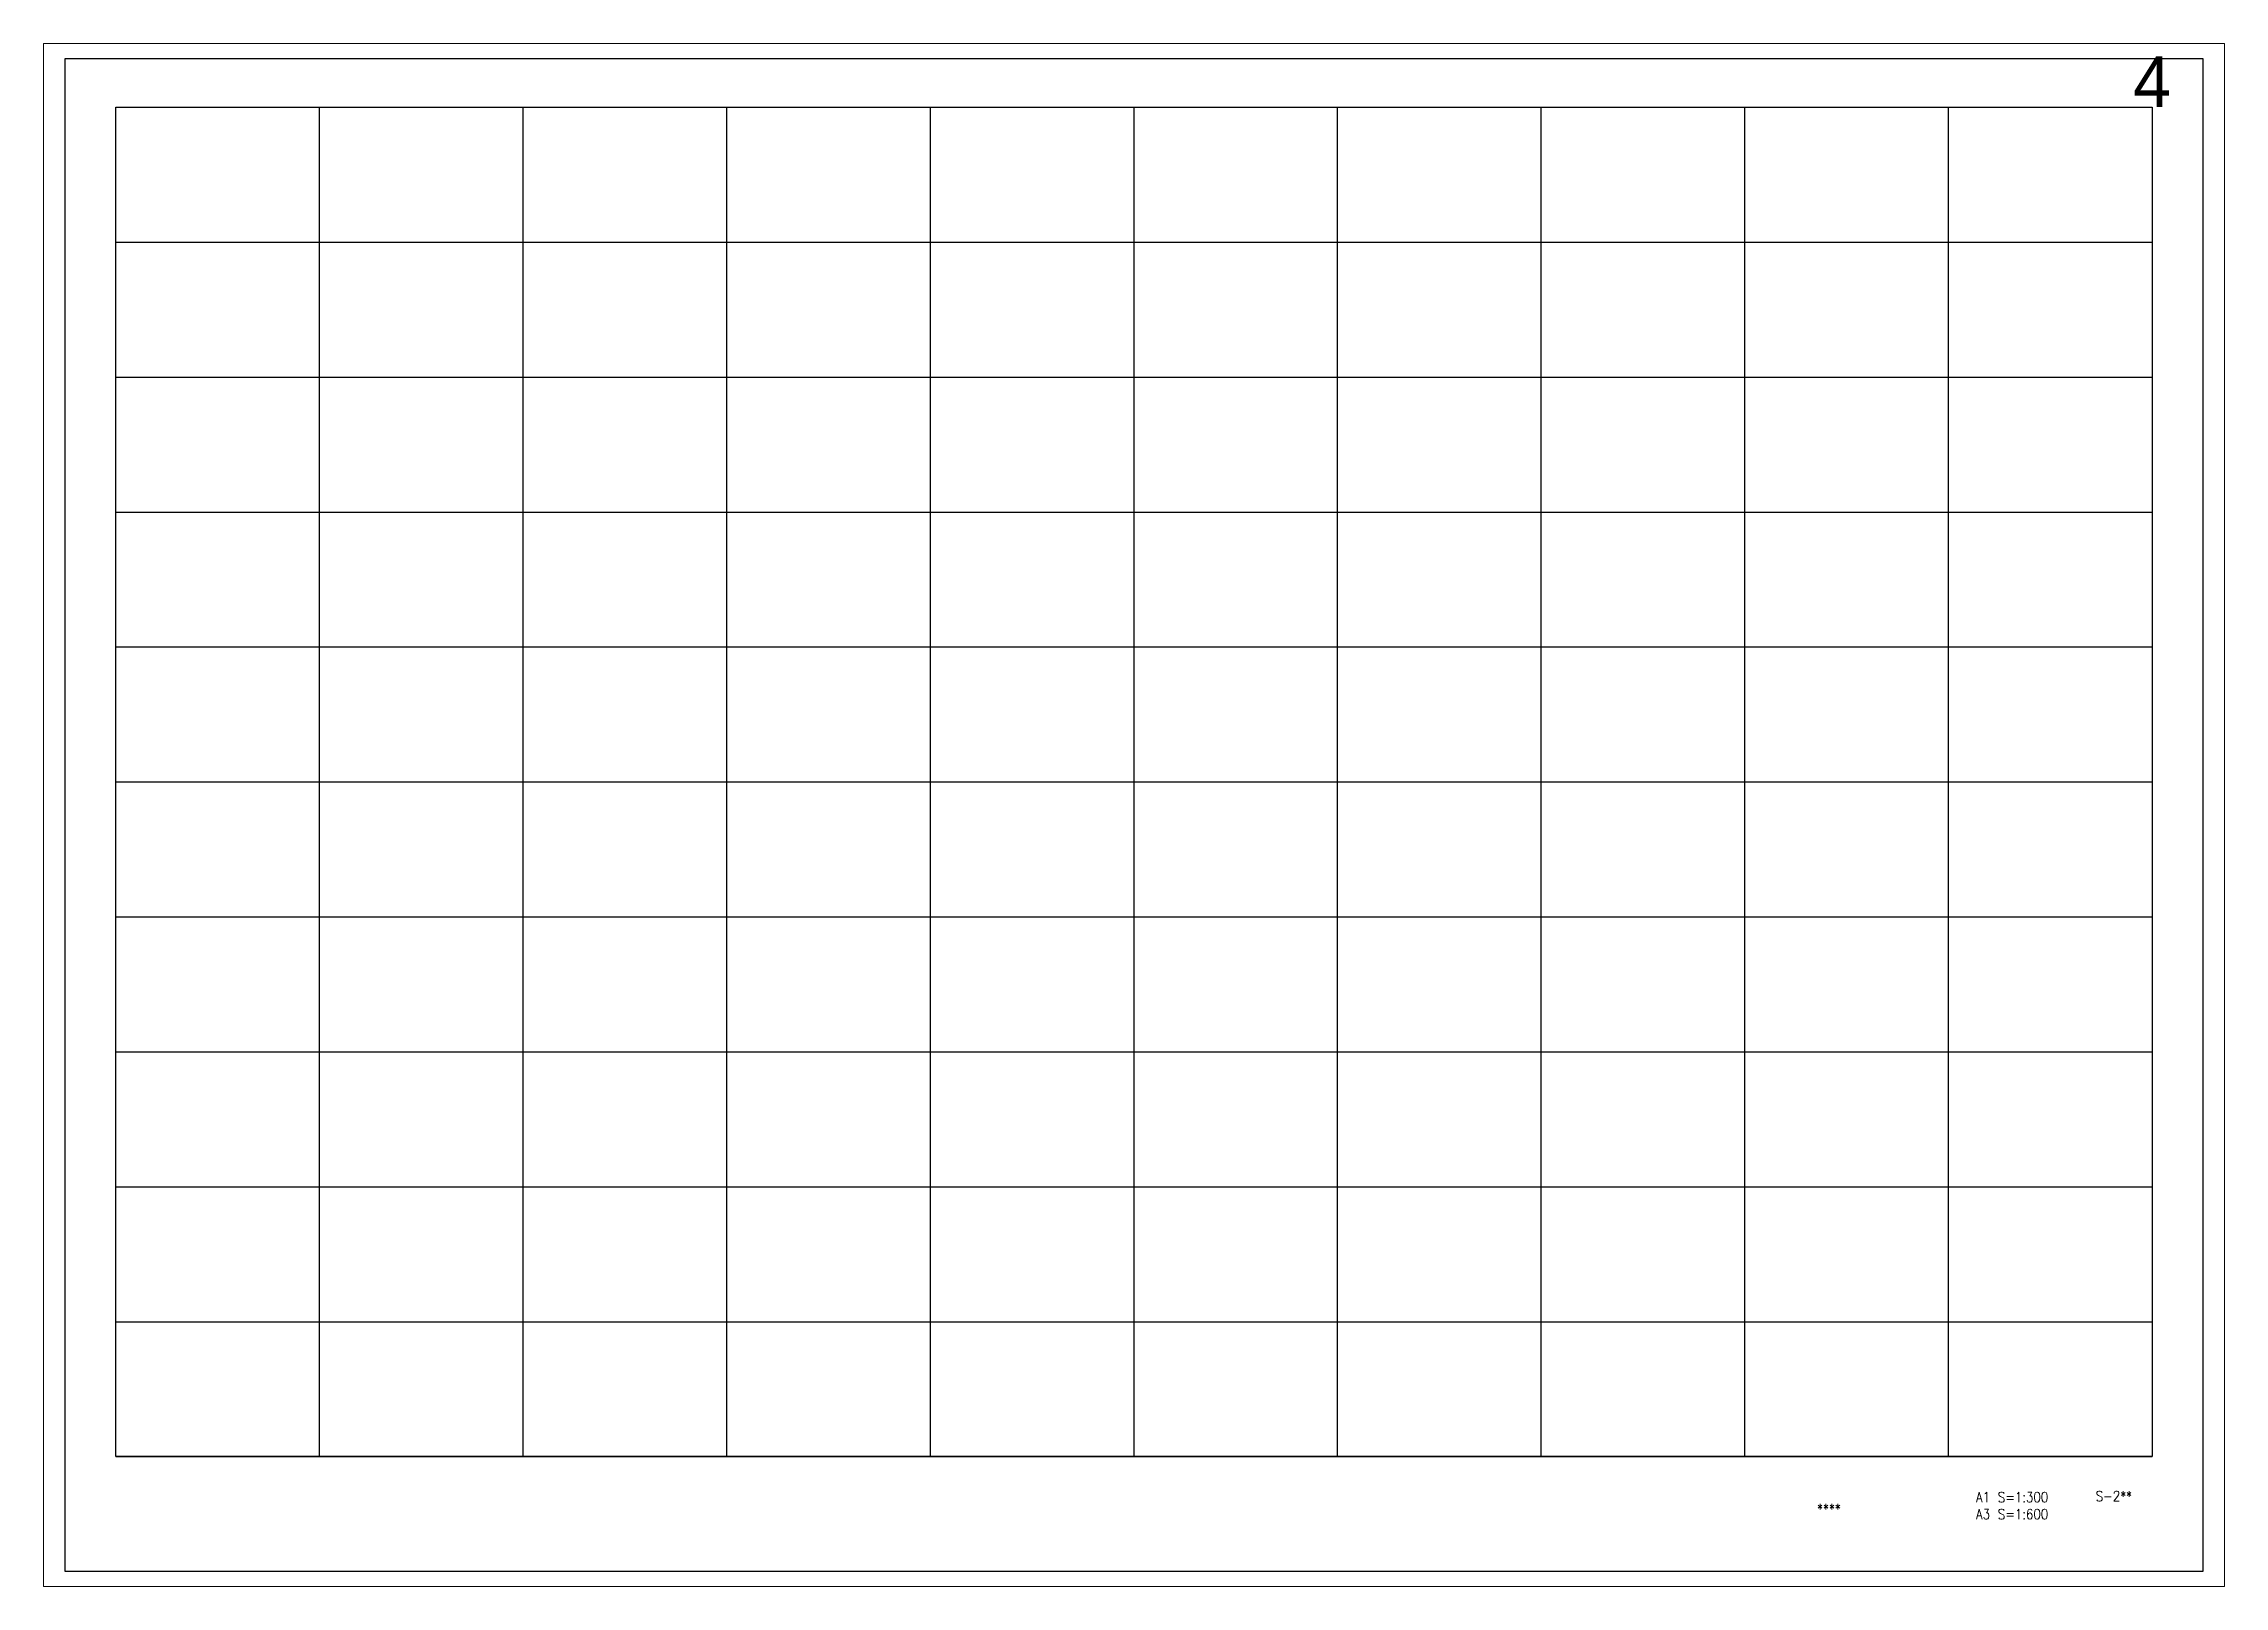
# Paper-space layout '04' of a CAD drawing. Extents: x -23 to 863, y -16 to 610.
# The model-space entities are those that its viewports show. They can reach past a viewport. Long polylines and large blocks are cut down to what shows.
import ezdxf
from ezdxf.enums import TextEntityAlignment as Align

# ---------------------------------------------------------------- set-up
doc = ezdxf.new("R2010")
doc.units = 0
doc.header["$MEASUREMENT"] = 0
doc.layers.get('Defpoints').update_dxf_attribs({"color": 251, "linetype": 'CONTINUOUS'})
doc.layers.add('99_レイアウト枠', color=251, linetype='CONTINUOUS', plot=False)
doc.layers.add('99_頁番号', color=6, linetype='CONTINUOUS')
doc.styles.add('DRACAD', font='txt', dxfattribs={"width": 0.85, "bigfont": 'extfont2'})
doc.styles.get("Standard").update_dxf_attribs({"font": 'Osaka.ttc'})

msp = doc.modelspace()

# ---------------------------------------------------------------- linework, layer by layer
at = {"layer": '99_レイアウト枠'}
for p, q in [((5000, -647250), (5000, -514750)), ((25000, -647250), (25000, -514750)), ((45000, -647250), (45000, -514750)), ((65000, -647250), (65000, -514750)), ((85000, -647250), (85000, -514750)), ((105000, -647250), (105000, -514750)), ((125000, -647250), (125000, -514750)), ((145000, -647250), (145000, -514750)), ((165000, -647250), (165000, -514750)), ((185000, -647250), (185000, -514750)), ((5000, -528000), (205000, -528000)), ((5000, -541250), (205000, -541250)), ((5000, -554500), (205000, -554500)), ((5000, -567750), (205000, -567750)), ((5000, -581000), (205000, -581000)), ((5000, -594250), (205000, -594250)), ((5000, -607500), (205000, -607500)), ((5000, -620750), (205000, -620750)), ((5000, -634000), (205000, -634000)), ((5000, -647250), (205000, -647250))]:
    msp.add_line(p, q, dxfattribs=at)
for points in [[(0, -658500), (210000, -658500), (210000, -510000), (0, -510000)], [(5000, -514750), (205000, -514750), (205000, -647250), (5000, -647250)]]:
    msp.add_lwpolyline(points, close=True, dxfattribs=at)

# ---------------------------------------------------------------- texts
msp.add_text('4', height=5000, dxfattribs=at).set_placement((205000, -514750), align=Align.CENTER)
at = {"layer": '99_頁番号', "char_height": 1000, "attachment_point": 5, "style": 'DRACAD'}
for s, insert in [('A1 S=1:300^JA3 S=1:600', (191250, -652060.8)), ('{S-2**}', (201250, -651125)), ('{  ****  }', (172500, -652375))]:
    msp.add_mtext(s, dxfattribs=dict(at, insert=insert))

psp = doc.layouts.new('04')

# ---------------------------------------------------------------- viewports
at = {"layer": 'Defpoints'}
psp.add_viewport(center=(420, 297), size=(885.46, 626.16), view_center_point=(105000, -584250), view_height=151474.0693, dxfattribs=at)

doc.saveas('drawing.dxf')
